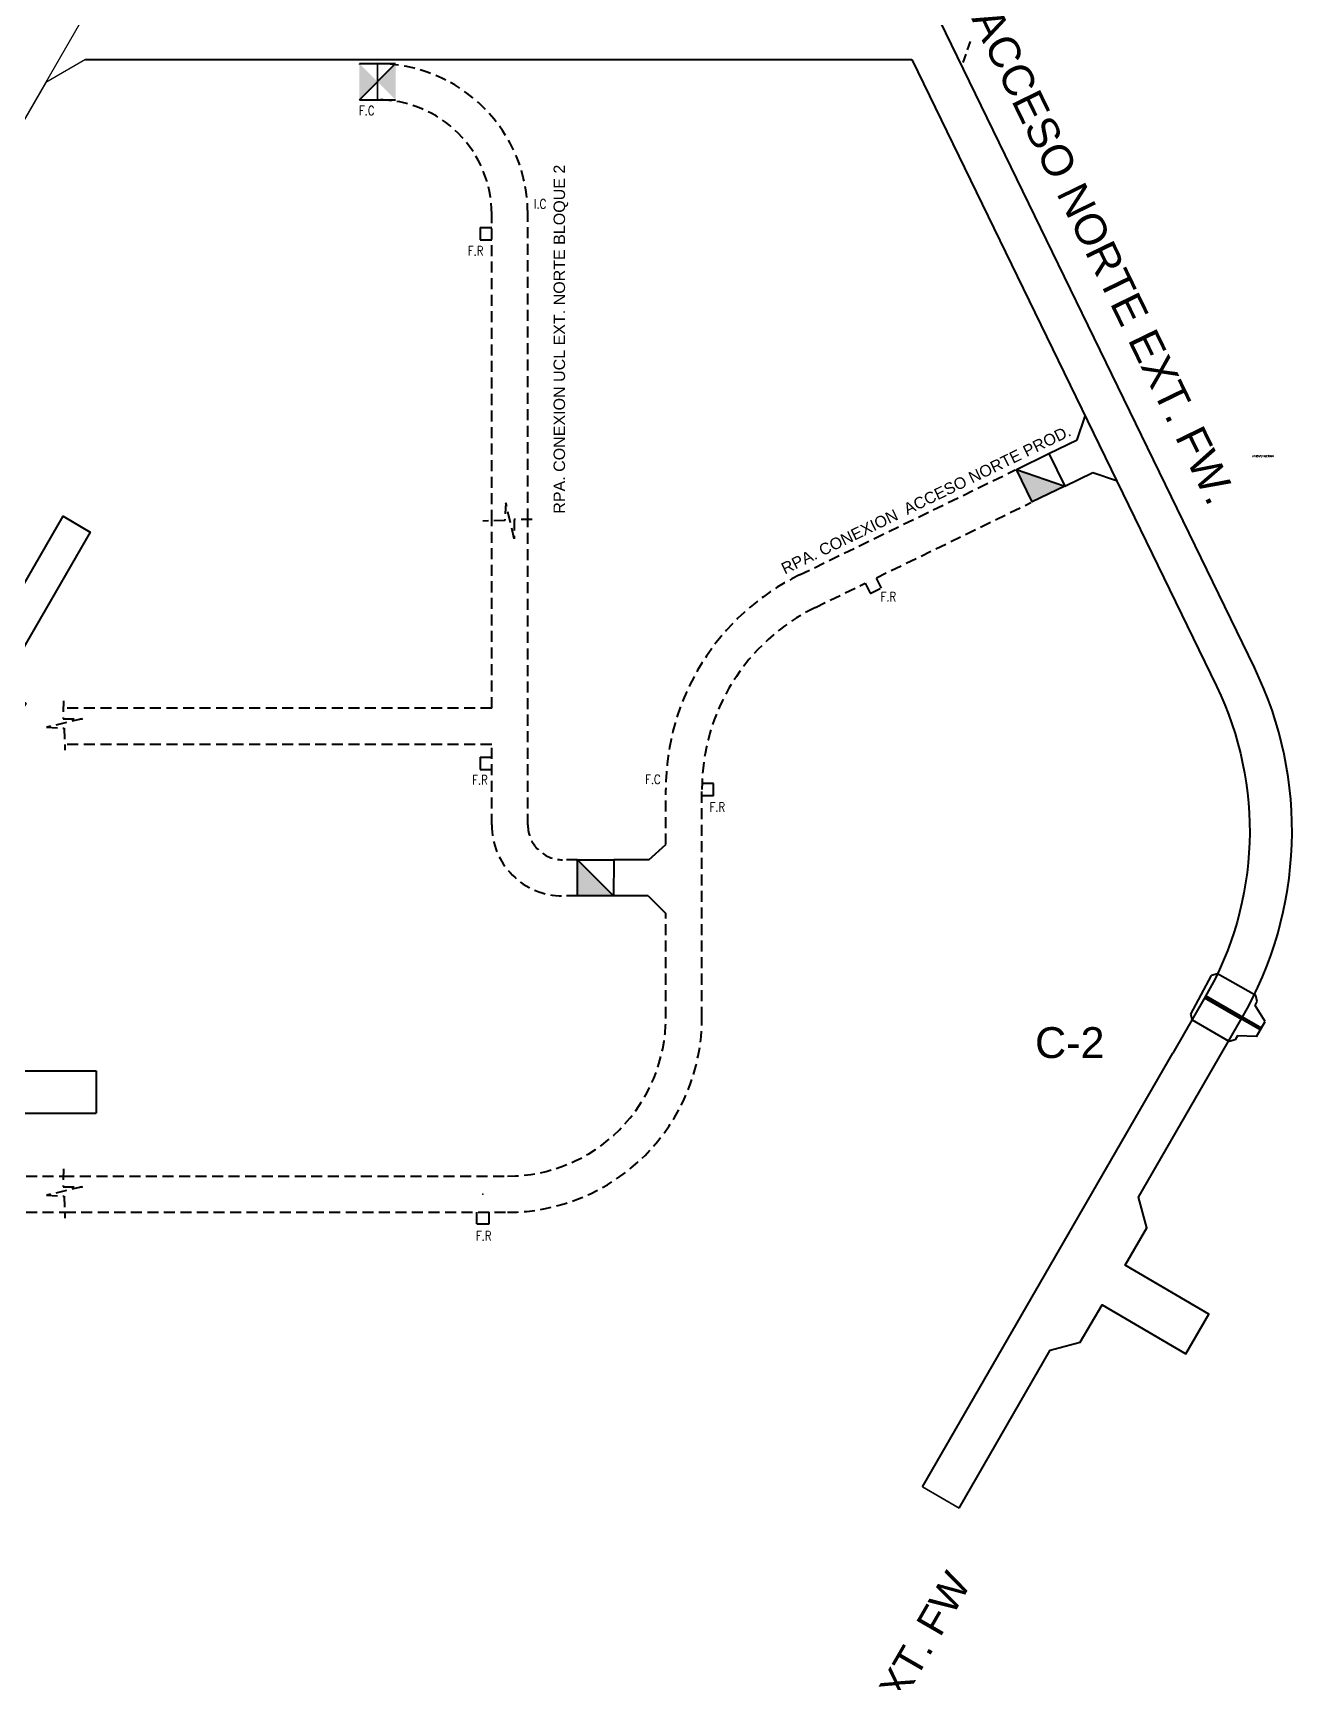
# Model space of a CAD drawing. Header units: millimetres. Extents: x -28 to 1943, y -5245 to 2752.
# Drawn here: x 1799.9 to 1942.7, y -101.1 to 85.8 of the extents above; entities that cross this region are included whole.
import ezdxf
from ezdxf.enums import TextEntityAlignment as Align

# ---------------------------------------------------------------- set-up
doc = ezdxf.new("R2010")
doc.units = ezdxf.units.MM
for name, pattern in [('DASHEDX2', [1.5, 1, -0.5]), ('HIDDEN', [0.375, 0.25, -0.125]), ('HIDDEN2', [0.1875, 0.125, -0.0625])]:
    doc.linetypes.add(name, pattern=pattern)
doc.layers.add('167', color=10, linetype='Continuous')
doc.styles.add('ARIAL', font='arial.ttf')
doc.styles.add('DG-T1-473 TO 560$0$Standard', font='arial.ttf')
doc.styles.add('DG-T1-473 TO 560$1$Standard', font='arial.ttf')
doc.styles.add('ROMANS', font='romans.shx', dxfattribs={"width": 0.8})

msp = doc.modelspace()

# ---------------------------------------------------------------- hatches: boundary and pattern name
at = {"lineweight": 40}
h = msp.add_hatch(color=252, dxfattribs=at)
h.dxf.hatch_style = 1
h.paths.add_polyline_path([(1839, 80.247), (1841.05, 78.197), (1841.05, 80.247)])
h.paths.add_polyline_path([(1839, 80.247), (1841.05, 80.247), (1841.05, 82.297)])
h.paths.add_polyline_path([(1836.95, 82.297), (1836.95, 80.247), (1839, 80.247)])
h.paths.add_polyline_path([(1836.95, 80.247), (1836.95, 78.197), (1839, 80.247)])
h = msp.add_hatch()
h.set_pattern_fill('AR-CONC', color=2, scale=0.001)
h.set_pattern_definition([(50, (1938.21147, 39.82922), (0.182185, -0.015939), [0.01905, -0.20955]), (355, (1938.21147, 39.82922), (-0.035243, 0.191057), [0.01524, -0.167641]), (100.4514, (1938.22666, 39.8279), (0.146941, 0.175118), [0.01619, -0.17809]), (46.184, (1938.21147, 39.88002), (0.271079, -0.042042), [0.028575, -0.314325]), (96.636, (1938.23406, 39.87652), (0.237404, 0.247426), [0.024285, -0.267136]), (351.184, (1938.21147, 39.88002), (0.237404, 0.247426), [0.02286, -0.25146]), (21, (1938.23687, 39.86732), (0.1516144, -0.102265), [0.01905, -0.20955]), (326, (1938.23687, 39.86732), (0.061802, 0.184188), [0.01524, -0.16764]), (71.4514, (1938.24951, 39.8588), (0.213416, 0.081923), [0.01619, -0.17809]), (37.5, (1938.211474, 39.82922), (0.0030886, 0.084555), [0, -0.165608, 0, -0.17018, 0, -0.168275]), (7.5, (1938.21147, 39.82922), (0.0668197, 0.1001806), [0, -0.097028, 0, -0.161798, 0, -0.064135]), (327.5, (1938.15483, 39.82922), (0.1355906, -0.0057287), [0, -0.0635, 0, -0.19812, 0, -0.26289]), (317.5, (1938.12943, 39.82922), (0.148129, 0.0254265), [0, -0.08255, 0, -0.131572, 0, -0.18669])])
h.paths.add_polyline_path([(1940.611, 37.916), (1938.211, 37.916), (1938.211, 37.699), (1940.611, 37.7)])
h = msp.add_hatch()
h.set_pattern_fill('AR-CONC', color=2, scale=0.001)
h.set_pattern_definition([(50, (1938.21147, 39.82922), (0.182185, -0.015939), [0.01905, -0.20955]), (355, (1938.21147, 39.82922), (-0.035243, 0.191057), [0.01524, -0.167641]), (100.4514, (1938.22666, 39.8279), (0.146941, 0.175118), [0.01619, -0.17809]), (46.184, (1938.21147, 39.88002), (0.271079, -0.042042), [0.028575, -0.314325]), (96.636, (1938.23406, 39.87652), (0.237404, 0.247426), [0.024285, -0.267136]), (351.184, (1938.21147, 39.88002), (0.237404, 0.247426), [0.02286, -0.25146]), (21, (1938.23687, 39.86732), (0.1516144, -0.102265), [0.01905, -0.20955]), (326, (1938.23687, 39.86732), (0.061802, 0.184188), [0.01524, -0.16764]), (71.4514, (1938.24951, 39.8588), (0.213416, 0.081923), [0.01619, -0.17809]), (37.5, (1938.211474, 39.82922), (0.0030886, 0.084555), [0, -0.165608, 0, -0.17018, 0, -0.168275]), (7.5, (1938.21147, 39.82922), (0.0668197, 0.1001806), [0, -0.097028, 0, -0.161798, 0, -0.064135]), (327.5, (1938.15483, 39.82922), (0.1355906, -0.0057287), [0, -0.0635, 0, -0.19812, 0, -0.26289]), (317.5, (1938.12943, 39.82922), (0.148129, 0.0254265), [0, -0.08255, 0, -0.131572, 0, -0.18669])])
h.paths.add_polyline_path([(1940.611, 37.916), (1938.211, 37.916), (1938.211, 37.699), (1940.611, 37.7)])
h = msp.add_hatch(color=3, dxfattribs=at)
h.dxf.hatch_style = 1
h.paths.add_polyline_path([(1916.939, 34.414), (1914.199, 35.361), (1912.355, 34.465), (1913.252, 32.621)])
h.paths.add_polyline_path([(1911.459, 36.309), (1912.355, 34.465), (1914.199, 35.361)])
h = msp.add_hatch(color=3, dxfattribs=at)
h.dxf.hatch_style = 1
h.paths.add_polyline_path([(1865.782, -12.037), (1863.735, -9.974), (1861.685, -9.971), (1861.683, -12.037)])
h.paths.add_polyline_path([(1861.688, -7.937), (1861.685, -9.971), (1863.735, -9.974)])

# ---------------------------------------------------------------- linework, layer by layer
at = {"color": 3, "linetype": 'DASHEDX2', "lineweight": 40}
msp.add_line((1906.196, 84.787), (1905.272, 82.114), dxfattribs=at)
msp.add_line((1906.196, 84.787), (1905.272, 82.114), dxfattribs=at)
at = {"color": 252, "linetype": 'HIDDEN2', "lineweight": 18, "ltscale": 0.5}
for p, q in [((1836.873, 82.247), (1839, 82.247)), ((1839, 82.247), (1839, 78.247))]:
    msp.add_line(p, q, dxfattribs=at)
at = {"color": 252, "lineweight": 40}
for p, q in [((1836.95, 82.297), (1841.05, 82.297)), ((1836.95, 78.197), (1841.05, 82.297)), ((1836.95, 78.197), (1841.05, 78.197)), ((1850.65, 63.713), (1851.95, 63.713)), ((1850.65, 63.713), (1850.65, 62.313)), ((1850.65, 62.313), (1851.95, 62.313))]:
    msp.add_line(p, q, dxfattribs=at)
at = {"color": 252}
msp.add_line((1839, 82.247), (1839, 78.247), dxfattribs=at)
at = {"color": 252, "lineweight": 35}
msp.add_line((1839, 82.247), (1839, 78.247), dxfattribs=at)
at = {"color": 3, "linetype": 'Continuous', "lineweight": 40}
msp.add_line((1899.598, 82.748), (1899.612, 82.719), dxfattribs=at)
msp.add_line((1899.598, 82.748), (1899.612, 82.719), dxfattribs=at)
at = {"color": 3, "lineweight": 40}
for p, q in [((1918.336, 39.652), (1919.259, 42.325)), ((1915.146, 38.101), (1918.336, 39.652)), ((1911.459, 36.309), (1916.939, 34.414)), ((1916.944, 34.405), (1920.129, 35.965)), ((1920.129, 35.965), (1922.802, 35.041)), ((1850.65, 3.713), (1851.95, 3.713)), ((1850.65, 3.713), (1850.65, 2.313)), ((1850.65, 2.313), (1851.95, 2.313)), ((1877.098, 0.713), (1875.798, 0.713)), ((1877.098, -0.687), (1877.098, 0.713)), ((1877.098, -0.687), (1875.798, -0.687)), ((1869.773, -7.937), (1871.698, -6.215)), ((1861.688, -7.937), (1865.782, -12.037)), ((1869.773, -7.937), (1865.788, -7.937)), ((1869.698, -12.037), (1865.782, -12.037)), ((1869.698, -12.037), (1871.698, -14.037)), ((1934.244, -20.856), (1933.562, -21.04)), ((1938.594, -23.319), (1934.243, -20.856)), ((1939.108, -27.219), (1932.848, -23.619)), ((1939.233, -27.003), (1932.973, -23.402)), ((1938.52, -24.43), (1938.77, -23.997)), ((1938.77, -23.997), (1938.586, -23.314)), ((1931.411, -26.108), (1931.227, -25.425)), ((1935.594, -28.515), (1931.411, -26.108)), ((1939.669, -26.245), (1938.52, -24.43)), ((1936.526, -27.898), (1936.276, -28.331)), ((1938.671, -27.978), (1936.526, -27.898)), ((1938.671, -27.978), (1939.669, -26.245)), ((1936.276, -28.331), (1935.594, -28.515)), ((1850.248, -49.187), (1850.248, -47.887)), ((1851.648, -49.187), (1851.648, -47.887)), ((1850.248, -49.187), (1851.648, -49.187))]:
    msp.add_line(p, q, dxfattribs=at)
at = {"color": 3, "linetype": 'HIDDEN', "lineweight": 40, "ltscale": 5}
for p, q in [((1851.95, 9.25), (1803.37, 9.25)), ((1851.95, 5.15), (1803.534, 5.15))]:
    msp.add_line(p, q, dxfattribs=at)
at = {"color": 3, "lineweight": 40, "ltscale": 4000}
msp.add_line((1931.227, -25.425), (1933.562, -21.04), dxfattribs=at)
at = {"lineweight": 40}
msp.add_line((1900.815, -79.009), (1929.193, -29.857), dxfattribs=at)
at = {"color": 7, "lineweight": 40}
for p, q in [((1771.211, -31.857), (1807.095, -31.857)), ((1771.211, -31.857), (1807.095, -31.857)), ((1772.155, -36.657), (1807.095, -36.657)), ((1772.155, -36.657), (1807.095, -36.657))]:
    msp.add_line(p, q, dxfattribs=at)
msp.add_lwpolyline([(1904.972, -81.409), (1915.279, -63.521), (1918.697, -62.617), (1921.16, -58.381), (1930.669, -63.911), (1933.283, -59.416), (1923.774, -53.886), (1926.237, -49.65), (1925.317, -46.171), (1937.03, -25.884, 0.2489898), (1938.443, 13.854), (1938.443, 13.854), (1898.055, 96.942)], format="xyb", dxfattribs=at)
msp.add_lwpolyline([(1805.88, 82.748), (1801.38, 80.15), (1704.667, -87.14)])
msp.add_lwpolyline([(1805.88, 82.748), (1801.38, 80.15), (1704.667, -87.14)])
at = {"lineweight": 40}
for points in [[(1805.88, 82.748), (1899.598, 82.748)], [(1730.904, -65.843), (1743.303, -65.843), (1748.843, -62.625), (1760.287, -42.804), (1761.051, -42.363), (1773.093, -21.245), (1773.319, -21.114), (1789.502, 7.266), (1789.615, 7.199), (1803.35, 30.999), (1806.417, 29.197), (1796.193, 11.5), (1799.141, 9.791), (1797.72, 7.62), (1794.936, 9.324), (1792.671, 5.404), (1792.831, 5.31), (1776.279, -22.865), (1776.385, -23.05), (1771.211, -31.857)], [(1730.904, -65.843), (1743.303, -65.843), (1748.843, -62.625), (1760.287, -42.804), (1761.051, -42.363), (1773.093, -21.245), (1773.319, -21.114), (1789.502, 7.266), (1789.615, 7.199), (1803.35, 30.999), (1806.417, 29.197), (1796.193, 11.5), (1799.141, 9.791), (1797.72, 7.62), (1794.936, 9.324), (1792.671, 5.404), (1792.831, 5.31), (1776.279, -22.865), (1776.385, -23.05), (1771.211, -31.857)], [(1807.095, -31.857), (1807.095, -36.657)], [(1807.095, -31.857), (1807.095, -36.657)], [(1807.095, -31.857), (1807.095, -36.657)], [(1807.095, -31.857), (1807.095, -36.657)]]:
    msp.add_lwpolyline(points, dxfattribs=at)
at = {"color": 252, "linetype": 'HIDDEN', "lineweight": 40, "ltscale": 5}
for points in [[(1856.05, 30.627), (1856.05, 65.247, 0.4142136), (1839, 82.297)], [(1851.95, 30.479), (1851.95, 65.247, 0.4142136), (1839, 78.197)]]:
    msp.add_lwpolyline(points, format="xyb", dxfattribs=at)
at = {"lineweight": 40}
msp.add_lwpolyline([(1899.598, 82.748), (1934.126, 11.756, -0.2489898), (1932.873, -23.484), (1929.193, -29.857)], format="xyb", dxfattribs=at)
at = {"color": 3, "lineweight": 40}
msp.add_lwpolyline([(1916.939, 34.414), (1913.252, 32.621), (1911.459, 36.309), (1915.146, 38.101), (1916.944, 34.405)], dxfattribs=at)
at = {"color": 3, "linetype": 'HIDDEN', "lineweight": 40, "ltscale": 5}
for points in [[(1871.698, -6.215), (1871.698, 0.013, -0.286754), (1886.856, 24.348), (1911.322, 36.242)], [(1803.534, -47.887), (1853.748, -47.887, 0.4142136), (1875.798, -25.837), (1875.798, 0.017, -0.2867263), (1888.654, 20.663), (1894.317, 23.416), (1894.886, 22.247), (1896.145, 22.859), (1895.576, 24.028), (1913.1, 32.547)], [(1861.688, -7.937), (1860, -7.937, -0.4142136), (1856.05, -3.987), (1856.05, 30.63)], [(1861.683, -12.037), (1860, -12.037, -0.4142136), (1851.95, -3.987), (1851.95, 5.15)], [(1803.37, -43.787), (1853.748, -43.787, 0.4142136), (1871.698, -25.837), (1871.698, -14.037)]]:
    msp.add_lwpolyline(points, format="xyb", dxfattribs=at)
for points in [[(1856.542, 30.623), (1854.486, 30.641), (1854.505, 28.441), (1853.555, 32.536), (1853.449, 30.533), (1850.963, 30.443)], [(1851.95, 9.25), (1851.95, 30.466)], [(1803.378, 10.083), (1803.36, 8.027), (1805.559, 8.046), (1801.465, 7.096), (1803.468, 6.99), (1803.558, 4.504)], [(1803.378, -42.954), (1803.36, -45.01), (1805.559, -44.991), (1801.465, -45.941), (1803.468, -46.047), (1803.558, -48.533)]]:
    msp.add_lwpolyline(points, dxfattribs=at)
at = {"color": 3, "lineweight": 40}
msp.add_lwpolyline([(1865.782, -12.037), (1861.683, -12.037), (1861.688, -7.937), (1865.788, -7.937)], close=True, dxfattribs=at)
at = {"color": 3, "lineweight": 40, "ltscale": 4000, "const_width": 0.5}
msp.add_lwpolyline([(1932.911, -23.51), (1937.094, -25.917)], dxfattribs=at)
at = {"color": 252, "linetype": 'HIDDEN', "lineweight": 40, "ltscale": 5}
for points in [[(1772.895, -43.787), (1803.37, -43.787)], [(1772.895, -47.887), (1803.534, -47.887)]]:
    msp.add_lwpolyline(points, dxfattribs=at)
at = {"lineweight": 35}
msp.add_lwpolyline([(1900.815, -79.009), (1904.972, -81.409)], dxfattribs=at)
at = {"color": 252, "ltscale": 4000}
msp.add_point((1839, 80.247), dxfattribs=at)
at = {"color": 3, "ltscale": 4000}
msp.add_point((1850.948, -45.837), dxfattribs=at)
at = {"layer": '167'}
msp.add_lwpolyline([(793.984, -747.719), (1288.758, -747.718), (1347.109, -646.658), (1351.609, -644.06), (1383.259, -644.06), (1805.194, 86.748), (1770.861, 87.511), (1838.66, 204.944), (1646.978, 301.627), (1521.565, 87.697), (1424.451, 87.511), (1164.8, -363.75), (913.868, -363.748), (890.119, -410.232), (793.984, -747.719)], close=True, dxfattribs=at)

# ---------------------------------------------------------------- texts
at = {"color": 7, "linetype": 'Continuous', "style": 'DG-T1-473 TO 560$1$Standard'}
msp.add_text('ACCESO NORTE EXT. FW.', height=3.5, rotation=295.96136, dxfattribs=at).set_placement((1907.881, 88.18), align=Align.MIDDLE_LEFT)
at = {"color": 252, "lineweight": 13, "style": 'ROMANS', "width": 0.8}
for s, p in [('F.C', (1836.9, 76.45)), ('I.C', (1856.742, 65.87)), ('F.R', (1849.249, 60.553))]:
    msp.add_text(s, height=1.05, dxfattribs=at).set_placement(p)
at = {"color": 252, "lineweight": 13, "style": 'ARIAL'}
msp.add_text('RPA. CONEXION UCL EXT. NORTE BLOQUE 2', height=1.3, rotation=90, dxfattribs=at).set_placement((1860.27, 70.84), align=Align.RIGHT)
at = {"color": 3, "lineweight": 13, "style": 'ARIAL'}
msp.add_text('RPA. CONEXION  ACCESO NORTE PROD.', height=1.3, rotation=25.88402, dxfattribs=at).set_placement((1917.78, 40.203), align=Align.RIGHT)
at = {"color": 7, "lineweight": 13, "style": 'ROMANS', "width": 0.8}
for s, p in [('F.R', (1896.063, 21.351)), ('F.R', (1849.747, 0.588)), ('F.C', (1869.348, 0.66)), ('F.R', (1876.671, -2.487)), ('F.R', (1850.17, -51.076))]:
    msp.add_text(s, height=1.05, dxfattribs=at).set_placement(p)
at = {"linetype": 'Continuous', "style": 'DG-T1-473 TO 560$0$Standard'}
msp.add_text('C-2', height=3.5, dxfattribs=at).set_placement((1917.506, -28.654), align=Align.MIDDLE_CENTER)
at = {"linetype": 'Continuous', "lineweight": 18, "style": 'DG-T1-473 TO 560$1$Standard'}
msp.add_text('CABECERA ESMERALDA EXT. FW', height=3.3, rotation=59.99036, dxfattribs=at).set_placement((1904.958, -89.121), align=Align.MIDDLE_RIGHT)

doc.saveas('drawing.dxf')
